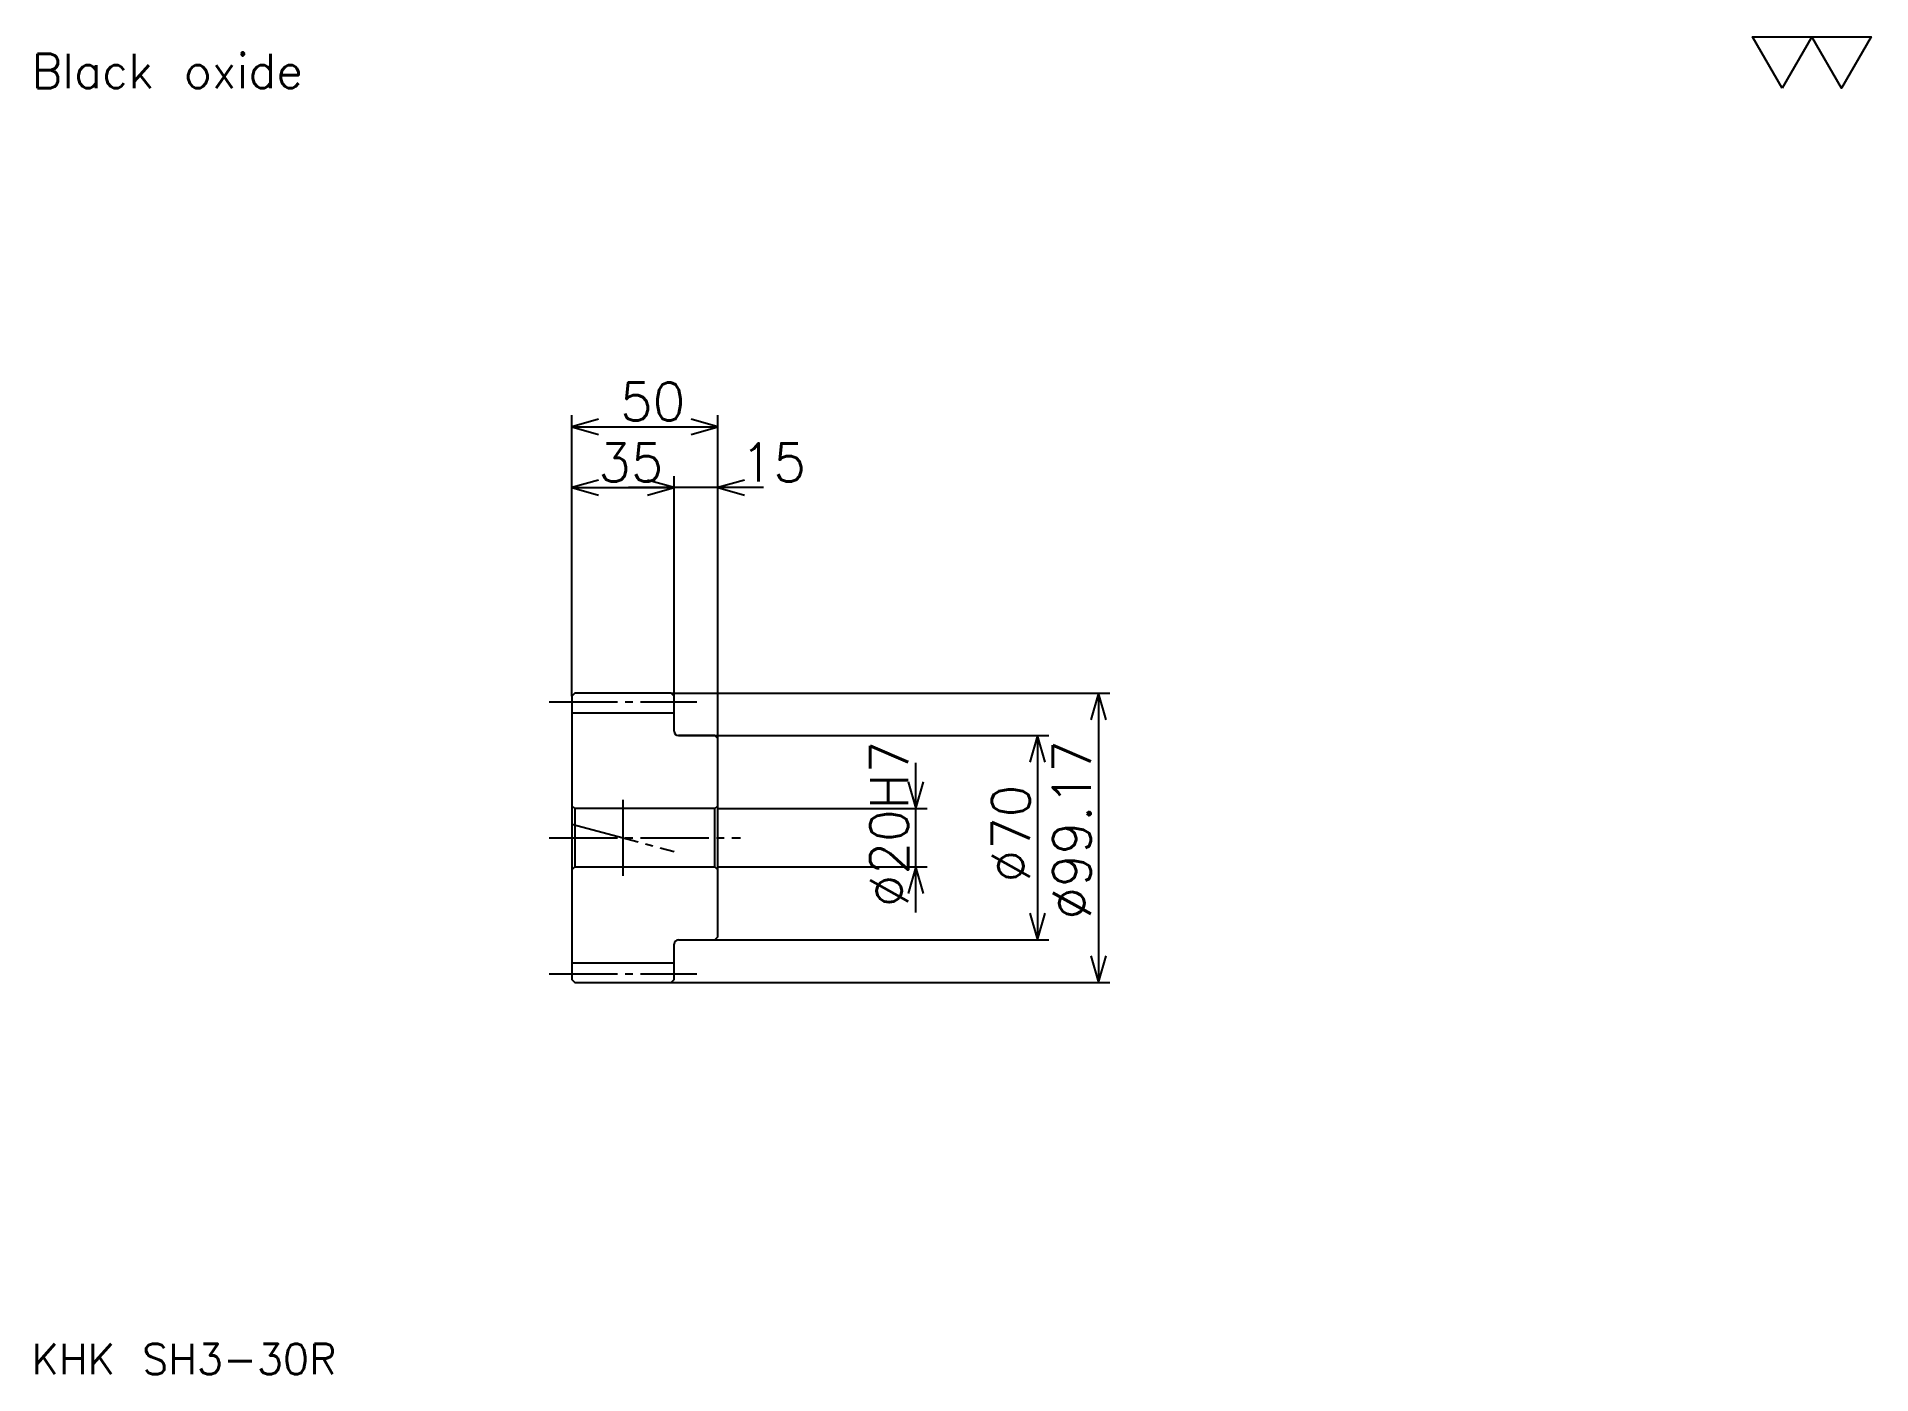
# Model space of a CAD drawing. Extents: x 28 to 657, y 29 to 487.
import ezdxf

# ---------------------------------------------------------------- set-up
doc = ezdxf.new("R2010")
doc.units = 0
doc.linetypes.add('DASHDOT', pattern=[31.304349, 23.478261, -2.608696, 2.608696, -2.608696])
doc.layers.get('0').update_dxf_attribs({"linetype": 'CONTINUOUS'})
doc.layers.add('DASHDOT', color=6, linetype='DASHDOT')
doc.styles.add('KANJI', font='TXT', dxfattribs={"bigfont": 'BIGFONT'})

msp = doc.modelspace()

# ---------------------------------------------------------------- linework, layer by layer
at = {"color": 5}
for p, q in [((211.304337, 262.196136), (211.304337, 357.413513)), ((211.304337, 353.500488), (261.304321, 353.500488)), ((261.304321, 262.196136), (261.304321, 357.413513)), ((246.304337, 262.196136), (246.304337, 336.543945)), ((211.304337, 332.63092), (246.304337, 332.63092)), ((276.956512, 332.63092), (230.652161, 332.63092)), ((211.304337, 261.196136), (211.304337, 262.196136)), ((245.304337, 262.196136), (261.304321, 262.196136)), ((246.304337, 261.196136), (246.304337, 262.196136)), ((261.304321, 262.196136), (395.652161, 262.196136)), ((261.304321, 246.608704), (261.304321, 262.196136)), ((391.739136, 262.196136), (391.739136, 163.021271)), ((247.804337, 247.608704), (261.304321, 247.608704)), ((261.304321, 247.608704), (374.782593, 247.608704)), ((370.869568, 247.608704), (370.869568, 177.608704)), ((329.130432, 186.956528), (329.130432, 238.26088)), ((261.304321, 222.608704), (333.043457, 222.608704)), ((261.304321, 202.608704), (333.043457, 202.608704)), ((247.804337, 177.608704), (261.304321, 177.608704)), ((261.304321, 177.608704), (374.782593, 177.608704)), ((245.304337, 163.021271), (261.304321, 163.021271)), ((261.304321, 163.021271), (395.652161, 163.021271))]:
    msp.add_line(p, q, dxfattribs=at)
at = {"color": 4}
for p, q in [((211.304337, 255.446136), (246.304337, 255.446136)), ((212.304337, 222.608704), (212.304337, 202.608704)), ((260.304321, 222.608704), (261.304321, 223.608704)), ((260.304321, 202.608704), (261.304321, 201.608704)), ((211.304337, 169.771271), (246.304337, 169.771271))]:
    msp.add_line(p, q, dxfattribs=at)
at = {"color": 7}
msp.add_line((228.804337, 225.652176), (228.804337, 199.565231), dxfattribs=at)
msp.add_lwpolyline([(626.086975, 469.565216), (615.913086, 487.200012), (656.608704, 487.200012), (646.434814, 469.565216), (636.260864, 487.200012), (626.086975, 469.565216)], dxfattribs=at)
at = {"color": 5}
for points in [[(220.434769, 356.109161), (211.304337, 353.500488), (220.434769, 350.891785)], [(252.173904, 350.891785), (261.304321, 353.500488), (252.173904, 356.109161)], [(220.434769, 335.239624), (211.304337, 332.63092), (220.434769, 330.022217)], [(237.173904, 330.022217), (246.304337, 332.63092), (237.173904, 335.239624)], [(237.173904, 330.022217), (246.304337, 332.63092), (237.173904, 335.239624)], [(270.434784, 335.239624), (261.304321, 332.63092), (270.434784, 330.022217)], [(394.347809, 253.065704), (391.739136, 262.196136), (389.130432, 253.065704)], [(373.478241, 238.478271), (370.869568, 247.608704), (368.260864, 238.478271)], [(326.521729, 231.739136), (329.130432, 222.608704), (331.739136, 231.739136)], [(331.739136, 193.478271), (329.130432, 202.608704), (326.521729, 193.478271)], [(368.260864, 186.739136), (370.869568, 177.608704), (373.478241, 186.739136)], [(389.130432, 172.151703), (391.739136, 163.021271), (394.347809, 172.151703)]]:
    msp.add_lwpolyline(points, dxfattribs=at)
at = {"color": 4}
for points in [[(246.304337, 249.108704), (246.304337, 261.196136), (245.304337, 262.196136), (212.304337, 262.196136), (211.304337, 261.196136), (211.304337, 201.608704)], [(247.804337, 177.608704), (260.304321, 177.608704), (261.304321, 178.608704), (261.304321, 246.608704), (260.304321, 247.608704), (247.804337, 247.608704)], [(211.304337, 201.608704), (212.304337, 202.608704), (260.304321, 202.608704), (260.304321, 222.608704), (212.304337, 222.608704), (211.304337, 223.608704)], [(211.304337, 201.608704), (211.304337, 164.021271), (212.304337, 163.021271), (245.304337, 163.021271), (246.304337, 164.021271), (246.304337, 176.108704)]]:
    msp.add_lwpolyline(points, dxfattribs=at)
for centre, start, end in [((247.804337, 249.108704), 180, 270), ((247.804337, 176.108704), 90, 180)]:
    msp.add_arc(centre, 1.5, start, end, dxfattribs=at)
at = {"layer": 'DASHDOT', "color": 7}
for p, q in [((203.478256, 259.196136), (254.130432, 259.196136)), ((211.304337, 217.297821), (246.304337, 207.919586)), ((203.478256, 212.608704), (269.130432, 212.608704)), ((203.478256, 166.021271), (254.130432, 166.021271))]:
    msp.add_line(p, q, dxfattribs=at)

# ---------------------------------------------------------------- texts
at = {"color": 7, "style": 'KANJI'}
for s, height, p in [('Black oxide', 11.73913, (26.086956, 469.565216)), ('50', 13.043478, (227.82608, 355.587433)), ('35', 13.043478, (220.32608, 334.717896)), ('15', 13.043478, (269.130432, 334.717896)), ('KHK SH3-30R', 10.434783, (26.086956, 28.695652))]:
    msp.add_text(s, height=height, dxfattribs=at).set_placement(p)
for s, p in [('%%c20H7', (326.521729, 188.804352)), ('%%c99.17', (389.130432, 184.565231)), ('%%c70', (368.260864, 197.282623))]:
    msp.add_text(s, height=13.043478, rotation=90, dxfattribs=at).set_placement(p)

doc.saveas('drawing.dxf')
